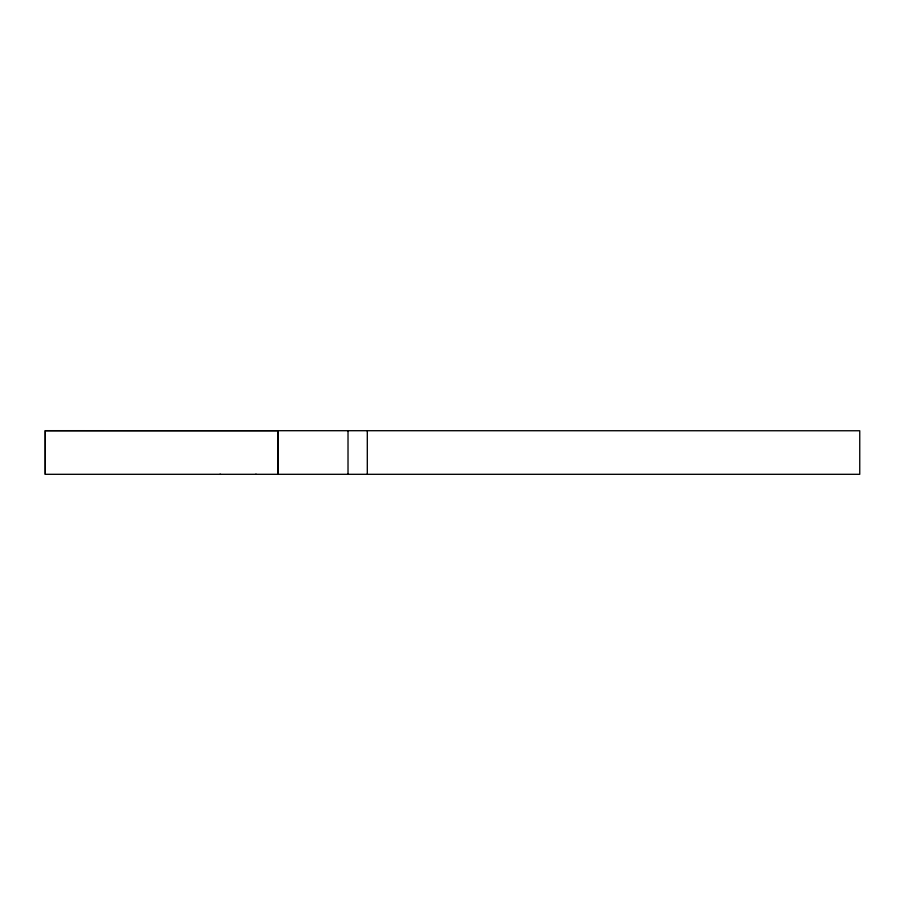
<?xml version="1.0" encoding="UTF-8"?>
<svg xmlns="http://www.w3.org/2000/svg" width="905" height="905" viewBox="0 0 905 905"><rect width="100%" height="100%" fill="white"/><g stroke="black" fill="none" stroke-linecap="round" stroke-linejoin="round"><path stroke-width="1.36" d="M45.261 474.31L45.261 430.678L859.75 430.757L859.75 474.31L45.261 474.31L45.261 430.678L277.971 430.69L277.971 474.322L277.971 430.69M219.904 474.299L220.526 474.299M255.651 474.299L256.262 474.299M367.306 430.769L367.306 474.31M348.018 430.769L348.018 474.31"/></g></svg>
